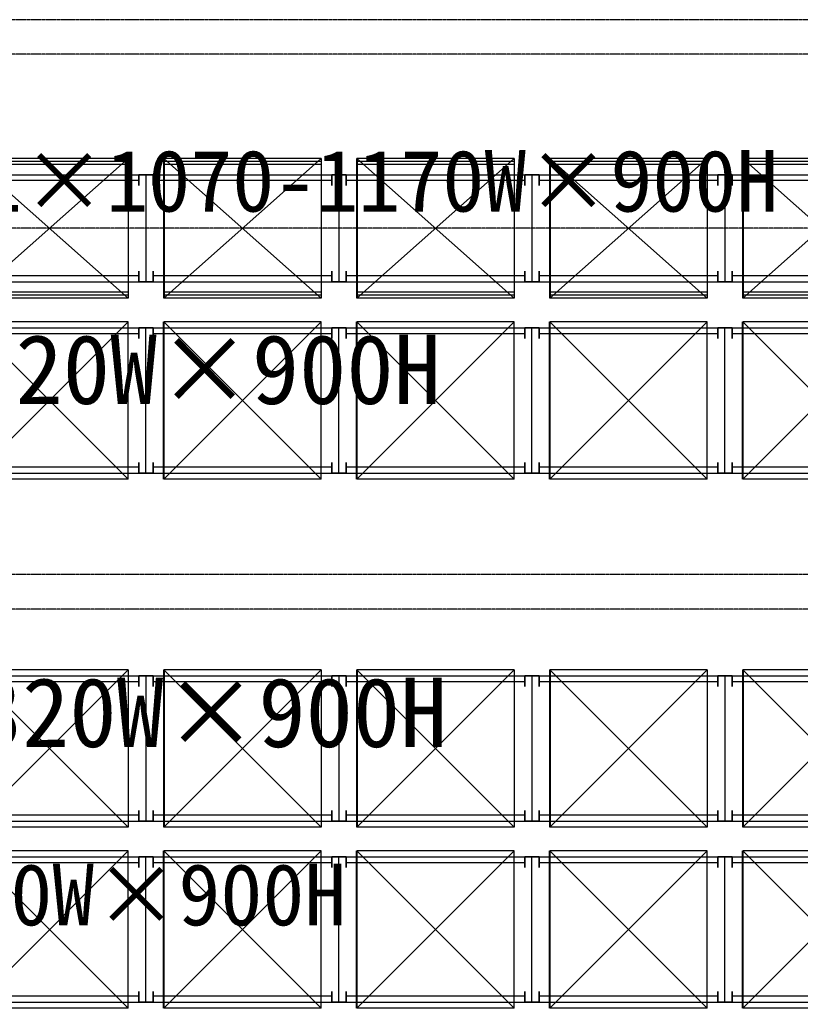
# Model space of a CAD drawing. Header units: millimetres. Extents: x -67280 to 67280, y -47520 to 47520.
# Drawn here: x -15807 to -9256, y -22037 to -13742 of the extents above; entities that cross this region are included whole.
import ezdxf

# ---------------------------------------------------------------- set-up
doc = ezdxf.new("R2010")
doc.units = ezdxf.units.MM
doc.linetypes.add('点画线', pattern=[18, 12, -2, 2, -2])
for name, color, linetype, lineweight in [('ACADloading', 57, 'Continuous', 18), ('ACADRackFrame', 5, 'Continuous', 18), ('ACAD细实线层', 3, 'Continuous', 18), ('中心线层', 1, '点画线', 18), ('尺寸线层', 4, 'Continuous', 18)]:
    doc.layers.add(name, color=color, linetype=linetype, lineweight=lineweight)

# ---------------------------------------------------------------- blocks, each defined once
blk = doc.blocks.new('*X197')
at = {"layer": 'ACADloading', "color": 3, "linetype": 'Continuous', "lineweight": 18}
for p, q in [((1530, 1320), (210, 1320.1)), ((210, 1320.1), (1530, 0)), ((210, 0), (210, 1320)), ((210, 0), (210, 1320)), ((210, 0), (210, 1320)), ((210, 0), (210, 1320)), ((210, 1320), (210, 0)), ((210, 1320), (210, 0)), ((210, 1320), (210, 0)), ((1530, 1320), (210, 0)), ((210, 820), (210, 1280)), ((210, 820), (210, 1280)), ((1490, 1320), (250, 1320)), ((1530, 0), (1530, 1320)), ((1530, 0), (210, 0))]:
    blk.add_line(p, q, dxfattribs=at)
at = {"layer": 'ACADloading', "color": 3, "linetype": 'Continuous', "lineweight": 25}
blk.add_line((210, 0), (210, 1320), dxfattribs=at)
at = {"layer": 'ACADloading', "linetype": 'Continuous', "lineweight": 18}
for p, q in [((1490, 1320), (250, 1320)), ((1490, 1320), (250, 1320)), ((1530, 0), (250, 0)), ((1530, 0), (250, 0)), ((1530, 0), (250, 0))]:
    blk.add_line(p, q, dxfattribs=at)
at = {"layer": 'ACADloading', "color": 5, "linetype": 'Continuous', "lineweight": 18}
blk.add_line((1530, 0), (1530, 1320), dxfattribs=at)
blk.add_line((1530, 0), (1530, 1320), dxfattribs=at)
blk.add_line((1530, 0), (1530, 1320), dxfattribs=at)
blk.add_line((1530, 0), (1530, 1320), dxfattribs=at)
blk.add_line((1530, 0), (1530, 1320), dxfattribs=at)
blk.add_line((1530, 0), (1530, 1320), dxfattribs=at)
at = {"layer": 'ACADRackFrame', "linetype": 'Continuous', "lineweight": 18}
for p, q in [((120, 1270), (1620, 1270)), ((1620, 1220), (120, 1220)), ((1620, 100), (120, 100)), ((120, 50), (1620, 50))]:
    blk.add_line(p, q, dxfattribs=at)
for points in [[(120, 1180), (120, 1270), (0, 1270), (0, 1180)], [(60, 50), (60, 1270)], [(1620, 1180), (1620, 1270), (1740, 1270), (1740, 1180)], [(1680, 50), (1680, 1270)], [(120, 140), (120, 50), (0, 50), (0, 140)], [(1620, 140), (1620, 50), (1740, 50), (1740, 140)]]:
    blk.add_lwpolyline(points, dxfattribs=at)
blk = doc.blocks.new('*X198')
at = {"layer": 'ACADloading', "color": 3, "linetype": 'Continuous', "lineweight": 18}
for p, q in [((1530, 1320), (210, 1320.1)), ((210, 1320.1), (1530, 0)), ((210, 0), (210, 1320)), ((210, 0), (210, 1320)), ((210, 0), (210, 1320)), ((210, 0), (210, 1320)), ((210, 1320), (210, 0)), ((210, 1320), (210, 0)), ((210, 1320), (210, 0)), ((1530, 1320), (210, 0)), ((210, 820), (210, 1280)), ((210, 820), (210, 1280)), ((1490, 1320), (250, 1320)), ((1530, 0), (1530, 1320)), ((1530, 0), (210, 0))]:
    blk.add_line(p, q, dxfattribs=at)
at = {"layer": 'ACADloading', "color": 3, "linetype": 'Continuous', "lineweight": 25}
blk.add_line((210, 0), (210, 1320), dxfattribs=at)
at = {"layer": 'ACADloading', "linetype": 'Continuous', "lineweight": 18}
for p, q in [((1490, 1320), (250, 1320)), ((1490, 1320), (250, 1320)), ((1530, 0), (250, 0)), ((1530, 0), (250, 0)), ((1530, 0), (250, 0))]:
    blk.add_line(p, q, dxfattribs=at)
at = {"layer": 'ACADloading', "color": 5, "linetype": 'Continuous', "lineweight": 18}
blk.add_line((1530, 0), (1530, 1320), dxfattribs=at)
blk.add_line((1530, 0), (1530, 1320), dxfattribs=at)
blk.add_line((1530, 0), (1530, 1320), dxfattribs=at)
blk.add_line((1530, 0), (1530, 1320), dxfattribs=at)
blk.add_line((1530, 0), (1530, 1320), dxfattribs=at)
blk.add_line((1530, 0), (1530, 1320), dxfattribs=at)
at = {"layer": 'ACADRackFrame', "linetype": 'Continuous', "lineweight": 18}
for p, q in [((120, 1270), (1620, 1270)), ((1620, 1220), (120, 1220)), ((1620, 100), (120, 100)), ((120, 50), (1620, 50))]:
    blk.add_line(p, q, dxfattribs=at)
for points in [[(120, 1180), (120, 1270), (0, 1270), (0, 1180)], [(60, 50), (60, 1270)], [(1620, 1180), (1620, 1270), (1740, 1270), (1740, 1180)], [(1680, 50), (1680, 1270)], [(120, 140), (120, 50), (0, 50), (0, 140)], [(1620, 140), (1620, 50), (1740, 50), (1740, 140)]]:
    blk.add_lwpolyline(points, dxfattribs=at)
blk = doc.blocks.new('*X199')
at = {"layer": 'ACADloading', "color": 3, "linetype": 'Continuous', "lineweight": 18}
for p, q in [((1530, 1320), (210, 1320.1)), ((210, 1320.1), (1530, 0)), ((210, 0), (210, 1320)), ((210, 0), (210, 1320)), ((210, 0), (210, 1320)), ((210, 0), (210, 1320)), ((210, 1320), (210, 0)), ((210, 1320), (210, 0)), ((210, 1320), (210, 0)), ((1530, 1320), (210, 0)), ((210, 820), (210, 1280)), ((210, 820), (210, 1280)), ((1490, 1320), (250, 1320)), ((1530, 0), (1530, 1320)), ((1530, 0), (210, 0))]:
    blk.add_line(p, q, dxfattribs=at)
at = {"layer": 'ACADloading', "color": 3, "linetype": 'Continuous', "lineweight": 25}
blk.add_line((210, 0), (210, 1320), dxfattribs=at)
at = {"layer": 'ACADloading', "linetype": 'Continuous', "lineweight": 18}
for p, q in [((1490, 1320), (250, 1320)), ((1490, 1320), (250, 1320)), ((1530, 0), (250, 0)), ((1530, 0), (250, 0)), ((1530, 0), (250, 0))]:
    blk.add_line(p, q, dxfattribs=at)
at = {"layer": 'ACADloading', "color": 5, "linetype": 'Continuous', "lineweight": 18}
blk.add_line((1530, 0), (1530, 1320), dxfattribs=at)
blk.add_line((1530, 0), (1530, 1320), dxfattribs=at)
blk.add_line((1530, 0), (1530, 1320), dxfattribs=at)
blk.add_line((1530, 0), (1530, 1320), dxfattribs=at)
blk.add_line((1530, 0), (1530, 1320), dxfattribs=at)
blk.add_line((1530, 0), (1530, 1320), dxfattribs=at)
at = {"layer": 'ACADRackFrame', "linetype": 'Continuous', "lineweight": 18}
for p, q in [((120, 1270), (1620, 1270)), ((1620, 1220), (120, 1220)), ((1620, 100), (120, 100)), ((120, 50), (1620, 50))]:
    blk.add_line(p, q, dxfattribs=at)
for points in [[(120, 1180), (120, 1270), (0, 1270), (0, 1180)], [(60, 50), (60, 1270)], [(1620, 1180), (1620, 1270), (1740, 1270), (1740, 1180)], [(1680, 50), (1680, 1270)], [(120, 140), (120, 50), (0, 50), (0, 140)], [(1620, 140), (1620, 50), (1740, 50), (1740, 140)]]:
    blk.add_lwpolyline(points, dxfattribs=at)
blk = doc.blocks.new('*X200')
at = {"layer": 'ACADloading', "color": 3, "linetype": 'Continuous', "lineweight": 18}
for p, q in [((1530, 1320), (210, 1320.1)), ((210, 1320.1), (1530, 0)), ((210, 0), (210, 1320)), ((210, 0), (210, 1320)), ((210, 0), (210, 1320)), ((210, 0), (210, 1320)), ((210, 1320), (210, 0)), ((210, 1320), (210, 0)), ((210, 1320), (210, 0)), ((1530, 1320), (210, 0)), ((210, 820), (210, 1280)), ((210, 820), (210, 1280)), ((1490, 1320), (250, 1320)), ((1530, 0), (1530, 1320)), ((1530, 0), (210, 0))]:
    blk.add_line(p, q, dxfattribs=at)
at = {"layer": 'ACADloading', "color": 3, "linetype": 'Continuous', "lineweight": 25}
blk.add_line((210, 0), (210, 1320), dxfattribs=at)
at = {"layer": 'ACADloading', "linetype": 'Continuous', "lineweight": 18}
for p, q in [((1490, 1320), (250, 1320)), ((1490, 1320), (250, 1320)), ((1530, 0), (250, 0)), ((1530, 0), (250, 0)), ((1530, 0), (250, 0))]:
    blk.add_line(p, q, dxfattribs=at)
at = {"layer": 'ACADloading', "color": 5, "linetype": 'Continuous', "lineweight": 18}
blk.add_line((1530, 0), (1530, 1320), dxfattribs=at)
blk.add_line((1530, 0), (1530, 1320), dxfattribs=at)
blk.add_line((1530, 0), (1530, 1320), dxfattribs=at)
blk.add_line((1530, 0), (1530, 1320), dxfattribs=at)
blk.add_line((1530, 0), (1530, 1320), dxfattribs=at)
blk.add_line((1530, 0), (1530, 1320), dxfattribs=at)
at = {"layer": 'ACADRackFrame', "linetype": 'Continuous', "lineweight": 18}
for p, q in [((120, 1270), (1620, 1270)), ((1620, 1220), (120, 1220)), ((1620, 100), (120, 100)), ((120, 50), (1620, 50))]:
    blk.add_line(p, q, dxfattribs=at)
for points in [[(120, 1180), (120, 1270), (0, 1270), (0, 1180)], [(60, 50), (60, 1270)], [(1620, 1180), (1620, 1270), (1740, 1270), (1740, 1180)], [(1680, 50), (1680, 1270)], [(120, 140), (120, 50), (0, 50), (0, 140)], [(1620, 140), (1620, 50), (1740, 50), (1740, 140)]]:
    blk.add_lwpolyline(points, dxfattribs=at)
blk = doc.blocks.new('*X201')
at = {"layer": 'ACADloading', "color": 3, "linetype": 'Continuous', "lineweight": 18}
for p, q in [((1530, 1320), (210, 1320.1)), ((210, 1320.1), (1530, 0)), ((210, 0), (210, 1320)), ((210, 0), (210, 1320)), ((210, 0), (210, 1320)), ((210, 0), (210, 1320)), ((210, 1320), (210, 0)), ((210, 1320), (210, 0)), ((210, 1320), (210, 0)), ((1530, 1320), (210, 0)), ((210, 820), (210, 1280)), ((210, 820), (210, 1280)), ((1490, 1320), (250, 1320)), ((1530, 0), (1530, 1320)), ((1530, 0), (210, 0))]:
    blk.add_line(p, q, dxfattribs=at)
at = {"layer": 'ACADloading', "color": 3, "linetype": 'Continuous', "lineweight": 25}
blk.add_line((210, 0), (210, 1320), dxfattribs=at)
at = {"layer": 'ACADloading', "linetype": 'Continuous', "lineweight": 18}
for p, q in [((1490, 1320), (250, 1320)), ((1490, 1320), (250, 1320)), ((1530, 0), (250, 0)), ((1530, 0), (250, 0)), ((1530, 0), (250, 0))]:
    blk.add_line(p, q, dxfattribs=at)
at = {"layer": 'ACADloading', "color": 5, "linetype": 'Continuous', "lineweight": 18}
blk.add_line((1530, 0), (1530, 1320), dxfattribs=at)
blk.add_line((1530, 0), (1530, 1320), dxfattribs=at)
blk.add_line((1530, 0), (1530, 1320), dxfattribs=at)
blk.add_line((1530, 0), (1530, 1320), dxfattribs=at)
blk.add_line((1530, 0), (1530, 1320), dxfattribs=at)
blk.add_line((1530, 0), (1530, 1320), dxfattribs=at)
at = {"layer": 'ACADRackFrame', "linetype": 'Continuous', "lineweight": 18}
for p, q in [((120, 1270), (1620, 1270)), ((1620, 1220), (120, 1220)), ((1620, 100), (120, 100)), ((120, 50), (1620, 50))]:
    blk.add_line(p, q, dxfattribs=at)
for points in [[(120, 1180), (120, 1270), (0, 1270), (0, 1180)], [(60, 50), (60, 1270)], [(1620, 1180), (1620, 1270), (1740, 1270), (1740, 1180)], [(1680, 50), (1680, 1270)], [(120, 140), (120, 50), (0, 50), (0, 140)], [(1620, 140), (1620, 50), (1740, 50), (1740, 140)]]:
    blk.add_lwpolyline(points, dxfattribs=at)
blk = doc.blocks.new('*X234')
at = {"layer": 'ACADloading', "color": 3, "linetype": 'Continuous', "lineweight": 18}
for p, q in [((1530, 1320), (210, 1320.1)), ((210, 1320.1), (1530, 0)), ((210, 0), (210, 1320)), ((210, 0), (210, 1320)), ((210, 0), (210, 1320)), ((210, 0), (210, 1320)), ((210, 1320), (210, 0)), ((210, 1320), (210, 0)), ((210, 1320), (210, 0)), ((1530, 1320), (210, 0)), ((210, 820), (210, 1280)), ((210, 820), (210, 1280)), ((1490, 1320), (250, 1320)), ((1530, 0), (1530, 1320)), ((1530, 0), (210, 0))]:
    blk.add_line(p, q, dxfattribs=at)
at = {"layer": 'ACADloading', "color": 3, "linetype": 'Continuous', "lineweight": 25}
blk.add_line((210, 0), (210, 1320), dxfattribs=at)
at = {"layer": 'ACADloading', "linetype": 'Continuous', "lineweight": 18}
for p, q in [((1490, 1320), (250, 1320)), ((1490, 1320), (250, 1320)), ((1530, 0), (250, 0)), ((1530, 0), (250, 0)), ((1530, 0), (250, 0))]:
    blk.add_line(p, q, dxfattribs=at)
at = {"layer": 'ACADloading', "color": 5, "linetype": 'Continuous', "lineweight": 18}
blk.add_line((1530, 0), (1530, 1320), dxfattribs=at)
blk.add_line((1530, 0), (1530, 1320), dxfattribs=at)
blk.add_line((1530, 0), (1530, 1320), dxfattribs=at)
blk.add_line((1530, 0), (1530, 1320), dxfattribs=at)
blk.add_line((1530, 0), (1530, 1320), dxfattribs=at)
blk.add_line((1530, 0), (1530, 1320), dxfattribs=at)
at = {"layer": 'ACADRackFrame', "linetype": 'Continuous', "lineweight": 18}
for p, q in [((120, 1270), (1620, 1270)), ((1620, 1220), (120, 1220)), ((1620, 100), (120, 100)), ((120, 50), (1620, 50))]:
    blk.add_line(p, q, dxfattribs=at)
for points in [[(120, 1180), (120, 1270), (0, 1270), (0, 1180)], [(60, 50), (60, 1270)], [(1620, 1180), (1620, 1270), (1740, 1270), (1740, 1180)], [(1680, 50), (1680, 1270)], [(120, 140), (120, 50), (0, 50), (0, 140)], [(1620, 140), (1620, 50), (1740, 50), (1740, 140)]]:
    blk.add_lwpolyline(points, dxfattribs=at)
blk = doc.blocks.new('*X235')
at = {"layer": 'ACADloading', "color": 3, "linetype": 'Continuous', "lineweight": 18}
for p, q in [((1530, 1320), (210, 1320.1)), ((210, 1320.1), (1530, 0)), ((210, 0), (210, 1320)), ((210, 0), (210, 1320)), ((210, 0), (210, 1320)), ((210, 0), (210, 1320)), ((210, 1320), (210, 0)), ((210, 1320), (210, 0)), ((210, 1320), (210, 0)), ((1530, 1320), (210, 0)), ((210, 820), (210, 1280)), ((210, 820), (210, 1280)), ((1490, 1320), (250, 1320)), ((1530, 0), (1530, 1320)), ((1530, 0), (210, 0))]:
    blk.add_line(p, q, dxfattribs=at)
at = {"layer": 'ACADloading', "color": 3, "linetype": 'Continuous', "lineweight": 25}
blk.add_line((210, 0), (210, 1320), dxfattribs=at)
at = {"layer": 'ACADloading', "linetype": 'Continuous', "lineweight": 18}
for p, q in [((1490, 1320), (250, 1320)), ((1490, 1320), (250, 1320)), ((1530, 0), (250, 0)), ((1530, 0), (250, 0)), ((1530, 0), (250, 0))]:
    blk.add_line(p, q, dxfattribs=at)
at = {"layer": 'ACADloading', "color": 5, "linetype": 'Continuous', "lineweight": 18}
blk.add_line((1530, 0), (1530, 1320), dxfattribs=at)
blk.add_line((1530, 0), (1530, 1320), dxfattribs=at)
blk.add_line((1530, 0), (1530, 1320), dxfattribs=at)
blk.add_line((1530, 0), (1530, 1320), dxfattribs=at)
blk.add_line((1530, 0), (1530, 1320), dxfattribs=at)
blk.add_line((1530, 0), (1530, 1320), dxfattribs=at)
at = {"layer": 'ACADRackFrame', "linetype": 'Continuous', "lineweight": 18}
for p, q in [((120, 1270), (1620, 1270)), ((1620, 1220), (120, 1220)), ((1620, 100), (120, 100)), ((120, 50), (1620, 50))]:
    blk.add_line(p, q, dxfattribs=at)
for points in [[(120, 1180), (120, 1270), (0, 1270), (0, 1180)], [(60, 50), (60, 1270)], [(1620, 1180), (1620, 1270), (1740, 1270), (1740, 1180)], [(1680, 50), (1680, 1270)], [(120, 140), (120, 50), (0, 50), (0, 140)], [(1620, 140), (1620, 50), (1740, 50), (1740, 140)]]:
    blk.add_lwpolyline(points, dxfattribs=at)
blk = doc.blocks.new('*X236')
at = {"layer": 'ACADloading', "color": 3, "linetype": 'Continuous', "lineweight": 18}
for p, q in [((1530, 1320), (210, 1320.1)), ((210, 1320.1), (1530, 0)), ((210, 0), (210, 1320)), ((210, 0), (210, 1320)), ((210, 0), (210, 1320)), ((210, 0), (210, 1320)), ((210, 1320), (210, 0)), ((210, 1320), (210, 0)), ((210, 1320), (210, 0)), ((1530, 1320), (210, 0)), ((210, 820), (210, 1280)), ((210, 820), (210, 1280)), ((1490, 1320), (250, 1320)), ((1530, 0), (1530, 1320)), ((1530, 0), (210, 0))]:
    blk.add_line(p, q, dxfattribs=at)
at = {"layer": 'ACADloading', "color": 3, "linetype": 'Continuous', "lineweight": 25}
blk.add_line((210, 0), (210, 1320), dxfattribs=at)
at = {"layer": 'ACADloading', "linetype": 'Continuous', "lineweight": 18}
for p, q in [((1490, 1320), (250, 1320)), ((1490, 1320), (250, 1320)), ((1530, 0), (250, 0)), ((1530, 0), (250, 0)), ((1530, 0), (250, 0))]:
    blk.add_line(p, q, dxfattribs=at)
at = {"layer": 'ACADloading', "color": 5, "linetype": 'Continuous', "lineweight": 18}
blk.add_line((1530, 0), (1530, 1320), dxfattribs=at)
blk.add_line((1530, 0), (1530, 1320), dxfattribs=at)
blk.add_line((1530, 0), (1530, 1320), dxfattribs=at)
blk.add_line((1530, 0), (1530, 1320), dxfattribs=at)
blk.add_line((1530, 0), (1530, 1320), dxfattribs=at)
blk.add_line((1530, 0), (1530, 1320), dxfattribs=at)
at = {"layer": 'ACADRackFrame', "linetype": 'Continuous', "lineweight": 18}
for p, q in [((120, 1270), (1620, 1270)), ((1620, 1220), (120, 1220)), ((1620, 100), (120, 100)), ((120, 50), (1620, 50))]:
    blk.add_line(p, q, dxfattribs=at)
for points in [[(120, 1180), (120, 1270), (0, 1270), (0, 1180)], [(60, 50), (60, 1270)], [(1620, 1180), (1620, 1270), (1740, 1270), (1740, 1180)], [(1680, 50), (1680, 1270)], [(120, 140), (120, 50), (0, 50), (0, 140)], [(1620, 140), (1620, 50), (1740, 50), (1740, 140)]]:
    blk.add_lwpolyline(points, dxfattribs=at)
blk = doc.blocks.new('*X237')
at = {"layer": 'ACADloading', "color": 3, "linetype": 'Continuous', "lineweight": 18}
for p, q in [((1530, 1320), (210, 1320.1)), ((210, 1320.1), (1530, 0)), ((210, 0), (210, 1320)), ((210, 0), (210, 1320)), ((210, 0), (210, 1320)), ((210, 0), (210, 1320)), ((210, 1320), (210, 0)), ((210, 1320), (210, 0)), ((210, 1320), (210, 0)), ((1530, 1320), (210, 0)), ((210, 820), (210, 1280)), ((210, 820), (210, 1280)), ((1490, 1320), (250, 1320)), ((1530, 0), (1530, 1320)), ((1530, 0), (210, 0))]:
    blk.add_line(p, q, dxfattribs=at)
at = {"layer": 'ACADloading', "color": 3, "linetype": 'Continuous', "lineweight": 25}
blk.add_line((210, 0), (210, 1320), dxfattribs=at)
at = {"layer": 'ACADloading', "linetype": 'Continuous', "lineweight": 18}
for p, q in [((1490, 1320), (250, 1320)), ((1490, 1320), (250, 1320)), ((1530, 0), (250, 0)), ((1530, 0), (250, 0)), ((1530, 0), (250, 0))]:
    blk.add_line(p, q, dxfattribs=at)
at = {"layer": 'ACADloading', "color": 5, "linetype": 'Continuous', "lineweight": 18}
blk.add_line((1530, 0), (1530, 1320), dxfattribs=at)
blk.add_line((1530, 0), (1530, 1320), dxfattribs=at)
blk.add_line((1530, 0), (1530, 1320), dxfattribs=at)
blk.add_line((1530, 0), (1530, 1320), dxfattribs=at)
blk.add_line((1530, 0), (1530, 1320), dxfattribs=at)
blk.add_line((1530, 0), (1530, 1320), dxfattribs=at)
at = {"layer": 'ACADRackFrame', "linetype": 'Continuous', "lineweight": 18}
for p, q in [((120, 1270), (1620, 1270)), ((1620, 1220), (120, 1220)), ((1620, 100), (120, 100)), ((120, 50), (1620, 50))]:
    blk.add_line(p, q, dxfattribs=at)
for points in [[(120, 1180), (120, 1270), (0, 1270), (0, 1180)], [(60, 50), (60, 1270)], [(1620, 1180), (1620, 1270), (1740, 1270), (1740, 1180)], [(1680, 50), (1680, 1270)], [(120, 140), (120, 50), (0, 50), (0, 140)], [(1620, 140), (1620, 50), (1740, 50), (1740, 140)]]:
    blk.add_lwpolyline(points, dxfattribs=at)
blk = doc.blocks.new('*X238')
at = {"layer": 'ACADloading', "color": 3, "linetype": 'Continuous', "lineweight": 18}
for p, q in [((1530, 1320), (210, 1320.1)), ((210, 1320.1), (1530, 0)), ((210, 0), (210, 1320)), ((210, 0), (210, 1320)), ((210, 0), (210, 1320)), ((210, 0), (210, 1320)), ((210, 1320), (210, 0)), ((210, 1320), (210, 0)), ((210, 1320), (210, 0)), ((1530, 1320), (210, 0)), ((210, 820), (210, 1280)), ((210, 820), (210, 1280)), ((1490, 1320), (250, 1320)), ((1530, 0), (1530, 1320)), ((1530, 0), (210, 0))]:
    blk.add_line(p, q, dxfattribs=at)
at = {"layer": 'ACADloading', "color": 3, "linetype": 'Continuous', "lineweight": 25}
blk.add_line((210, 0), (210, 1320), dxfattribs=at)
at = {"layer": 'ACADloading', "linetype": 'Continuous', "lineweight": 18}
for p, q in [((1490, 1320), (250, 1320)), ((1490, 1320), (250, 1320)), ((1530, 0), (250, 0)), ((1530, 0), (250, 0)), ((1530, 0), (250, 0))]:
    blk.add_line(p, q, dxfattribs=at)
at = {"layer": 'ACADloading', "color": 5, "linetype": 'Continuous', "lineweight": 18}
blk.add_line((1530, 0), (1530, 1320), dxfattribs=at)
blk.add_line((1530, 0), (1530, 1320), dxfattribs=at)
blk.add_line((1530, 0), (1530, 1320), dxfattribs=at)
blk.add_line((1530, 0), (1530, 1320), dxfattribs=at)
blk.add_line((1530, 0), (1530, 1320), dxfattribs=at)
blk.add_line((1530, 0), (1530, 1320), dxfattribs=at)
at = {"layer": 'ACADRackFrame', "linetype": 'Continuous', "lineweight": 18}
for p, q in [((120, 1270), (1620, 1270)), ((1620, 1220), (120, 1220)), ((1620, 100), (120, 100)), ((120, 50), (1620, 50))]:
    blk.add_line(p, q, dxfattribs=at)
for points in [[(120, 1180), (120, 1270), (0, 1270), (0, 1180)], [(60, 50), (60, 1270)], [(1620, 1180), (1620, 1270), (1740, 1270), (1740, 1180)], [(1680, 50), (1680, 1270)], [(120, 140), (120, 50), (0, 50), (0, 140)], [(1620, 140), (1620, 50), (1740, 50), (1740, 140)]]:
    blk.add_lwpolyline(points, dxfattribs=at)
blk = doc.blocks.new('*X270')
at = {"layer": 'ACADloading', "color": 3, "linetype": 'Continuous', "lineweight": 18}
for p, q in [((1530, 0), (210, 0)), ((210, 0), (210, -1320)), ((210, 0), (210, -1320)), ((210, 0), (210, -1320)), ((210, 0), (210, -1320)), ((210, -1320), (210, 0)), ((210, -1320), (210, 0)), ((210, -1320), (210, 0)), ((210, -1320.1), (1530, 0)), ((1530, -1320), (210, 0)), ((1530, 0), (1530, -1320)), ((210, -820), (210, -1280)), ((210, -820), (210, -1280)), ((1530, -1320), (210, -1320.1)), ((1490, -1320), (250, -1320))]:
    blk.add_line(p, q, dxfattribs=at)
at = {"layer": 'ACADloading', "color": 3, "linetype": 'Continuous', "lineweight": 25}
blk.add_line((210, 0), (210, -1320), dxfattribs=at)
at = {"layer": 'ACADloading', "linetype": 'Continuous', "lineweight": 18}
for p, q in [((1530, 0), (250, 0)), ((1530, 0), (250, 0)), ((1530, 0), (250, 0)), ((1490, -1320), (250, -1320)), ((1490, -1320), (250, -1320))]:
    blk.add_line(p, q, dxfattribs=at)
at = {"layer": 'ACADloading', "color": 5, "linetype": 'Continuous', "lineweight": 18}
blk.add_line((1530, 0), (1530, -1320), dxfattribs=at)
blk.add_line((1530, 0), (1530, -1320), dxfattribs=at)
blk.add_line((1530, 0), (1530, -1320), dxfattribs=at)
blk.add_line((1530, 0), (1530, -1320), dxfattribs=at)
blk.add_line((1530, 0), (1530, -1320), dxfattribs=at)
blk.add_line((1530, 0), (1530, -1320), dxfattribs=at)
at = {"layer": 'ACADRackFrame', "linetype": 'Continuous', "lineweight": 18}
for p, q in [((120, -50), (1620, -50)), ((1620, -100), (120, -100)), ((1620, -1220), (120, -1220)), ((120, -1270), (1620, -1270))]:
    blk.add_line(p, q, dxfattribs=at)
for points in [[(120, -140), (120, -50), (0, -50), (0, -140)], [(60, -50), (60, -1270)], [(1620, -140), (1620, -50), (1740, -50), (1740, -140)], [(1680, -50), (1680, -1270)], [(120, -1180), (120, -1270), (0, -1270), (0, -1180)], [(1620, -1180), (1620, -1270), (1740, -1270), (1740, -1180)]]:
    blk.add_lwpolyline(points, dxfattribs=at)
blk = doc.blocks.new('*X271')
at = {"layer": 'ACADloading', "color": 3, "linetype": 'Continuous', "lineweight": 18}
for p, q in [((1530, 0), (210, 0)), ((210, 0), (210, -1320)), ((210, 0), (210, -1320)), ((210, 0), (210, -1320)), ((210, 0), (210, -1320)), ((210, -1320), (210, 0)), ((210, -1320), (210, 0)), ((210, -1320), (210, 0)), ((210, -1320.1), (1530, 0)), ((1530, -1320), (210, 0)), ((1530, 0), (1530, -1320)), ((210, -820), (210, -1280)), ((210, -820), (210, -1280)), ((1530, -1320), (210, -1320.1)), ((1490, -1320), (250, -1320))]:
    blk.add_line(p, q, dxfattribs=at)
at = {"layer": 'ACADloading', "color": 3, "linetype": 'Continuous', "lineweight": 25}
blk.add_line((210, 0), (210, -1320), dxfattribs=at)
at = {"layer": 'ACADloading', "linetype": 'Continuous', "lineweight": 18}
for p, q in [((1530, 0), (250, 0)), ((1530, 0), (250, 0)), ((1530, 0), (250, 0)), ((1490, -1320), (250, -1320)), ((1490, -1320), (250, -1320))]:
    blk.add_line(p, q, dxfattribs=at)
at = {"layer": 'ACADloading', "color": 5, "linetype": 'Continuous', "lineweight": 18}
blk.add_line((1530, 0), (1530, -1320), dxfattribs=at)
blk.add_line((1530, 0), (1530, -1320), dxfattribs=at)
blk.add_line((1530, 0), (1530, -1320), dxfattribs=at)
blk.add_line((1530, 0), (1530, -1320), dxfattribs=at)
blk.add_line((1530, 0), (1530, -1320), dxfattribs=at)
blk.add_line((1530, 0), (1530, -1320), dxfattribs=at)
at = {"layer": 'ACADRackFrame', "linetype": 'Continuous', "lineweight": 18}
for p, q in [((120, -50), (1620, -50)), ((1620, -100), (120, -100)), ((1620, -1220), (120, -1220)), ((120, -1270), (1620, -1270))]:
    blk.add_line(p, q, dxfattribs=at)
for points in [[(120, -140), (120, -50), (0, -50), (0, -140)], [(60, -50), (60, -1270)], [(1620, -140), (1620, -50), (1740, -50), (1740, -140)], [(1680, -50), (1680, -1270)], [(120, -1180), (120, -1270), (0, -1270), (0, -1180)], [(1620, -1180), (1620, -1270), (1740, -1270), (1740, -1180)]]:
    blk.add_lwpolyline(points, dxfattribs=at)
blk = doc.blocks.new('*X272')
at = {"layer": 'ACADloading', "color": 3, "linetype": 'Continuous', "lineweight": 18}
for p, q in [((1530, 0), (210, 0)), ((210, 0), (210, -1320)), ((210, 0), (210, -1320)), ((210, 0), (210, -1320)), ((210, 0), (210, -1320)), ((210, -1320), (210, 0)), ((210, -1320), (210, 0)), ((210, -1320), (210, 0)), ((210, -1320.1), (1530, 0)), ((1530, -1320), (210, 0)), ((1530, 0), (1530, -1320)), ((210, -820), (210, -1280)), ((210, -820), (210, -1280)), ((1530, -1320), (210, -1320.1)), ((1490, -1320), (250, -1320))]:
    blk.add_line(p, q, dxfattribs=at)
at = {"layer": 'ACADloading', "color": 3, "linetype": 'Continuous', "lineweight": 25}
blk.add_line((210, 0), (210, -1320), dxfattribs=at)
at = {"layer": 'ACADloading', "linetype": 'Continuous', "lineweight": 18}
for p, q in [((1530, 0), (250, 0)), ((1530, 0), (250, 0)), ((1530, 0), (250, 0)), ((1490, -1320), (250, -1320)), ((1490, -1320), (250, -1320))]:
    blk.add_line(p, q, dxfattribs=at)
at = {"layer": 'ACADloading', "color": 5, "linetype": 'Continuous', "lineweight": 18}
blk.add_line((1530, 0), (1530, -1320), dxfattribs=at)
blk.add_line((1530, 0), (1530, -1320), dxfattribs=at)
blk.add_line((1530, 0), (1530, -1320), dxfattribs=at)
blk.add_line((1530, 0), (1530, -1320), dxfattribs=at)
blk.add_line((1530, 0), (1530, -1320), dxfattribs=at)
blk.add_line((1530, 0), (1530, -1320), dxfattribs=at)
at = {"layer": 'ACADRackFrame', "linetype": 'Continuous', "lineweight": 18}
for p, q in [((120, -50), (1620, -50)), ((1620, -100), (120, -100)), ((1620, -1220), (120, -1220)), ((120, -1270), (1620, -1270))]:
    blk.add_line(p, q, dxfattribs=at)
for points in [[(120, -140), (120, -50), (0, -50), (0, -140)], [(60, -50), (60, -1270)], [(1620, -140), (1620, -50), (1740, -50), (1740, -140)], [(1680, -50), (1680, -1270)], [(120, -1180), (120, -1270), (0, -1270), (0, -1180)], [(1620, -1180), (1620, -1270), (1740, -1270), (1740, -1180)]]:
    blk.add_lwpolyline(points, dxfattribs=at)
blk = doc.blocks.new('*X273')
at = {"layer": 'ACADloading', "color": 3, "linetype": 'Continuous', "lineweight": 18}
for p, q in [((1530, 0), (210, 0)), ((210, 0), (210, -1320)), ((210, 0), (210, -1320)), ((210, 0), (210, -1320)), ((210, 0), (210, -1320)), ((210, -1320), (210, 0)), ((210, -1320), (210, 0)), ((210, -1320), (210, 0)), ((210, -1320.1), (1530, 0)), ((1530, -1320), (210, 0)), ((1530, 0), (1530, -1320)), ((210, -820), (210, -1280)), ((210, -820), (210, -1280)), ((1530, -1320), (210, -1320.1)), ((1490, -1320), (250, -1320))]:
    blk.add_line(p, q, dxfattribs=at)
at = {"layer": 'ACADloading', "color": 3, "linetype": 'Continuous', "lineweight": 25}
blk.add_line((210, 0), (210, -1320), dxfattribs=at)
at = {"layer": 'ACADloading', "linetype": 'Continuous', "lineweight": 18}
for p, q in [((1530, 0), (250, 0)), ((1530, 0), (250, 0)), ((1530, 0), (250, 0)), ((1490, -1320), (250, -1320)), ((1490, -1320), (250, -1320))]:
    blk.add_line(p, q, dxfattribs=at)
at = {"layer": 'ACADloading', "color": 5, "linetype": 'Continuous', "lineweight": 18}
blk.add_line((1530, 0), (1530, -1320), dxfattribs=at)
blk.add_line((1530, 0), (1530, -1320), dxfattribs=at)
blk.add_line((1530, 0), (1530, -1320), dxfattribs=at)
blk.add_line((1530, 0), (1530, -1320), dxfattribs=at)
blk.add_line((1530, 0), (1530, -1320), dxfattribs=at)
blk.add_line((1530, 0), (1530, -1320), dxfattribs=at)
at = {"layer": 'ACADRackFrame', "linetype": 'Continuous', "lineweight": 18}
for p, q in [((120, -50), (1620, -50)), ((1620, -100), (120, -100)), ((1620, -1220), (120, -1220)), ((120, -1270), (1620, -1270))]:
    blk.add_line(p, q, dxfattribs=at)
for points in [[(120, -140), (120, -50), (0, -50), (0, -140)], [(60, -50), (60, -1270)], [(1620, -140), (1620, -50), (1740, -50), (1740, -140)], [(1680, -50), (1680, -1270)], [(120, -1180), (120, -1270), (0, -1270), (0, -1180)], [(1620, -1180), (1620, -1270), (1740, -1270), (1740, -1180)]]:
    blk.add_lwpolyline(points, dxfattribs=at)
blk = doc.blocks.new('*X274')
at = {"layer": 'ACADloading', "color": 3, "linetype": 'Continuous', "lineweight": 18}
for p, q in [((1530, 0), (210, 0)), ((210, 0), (210, -1320)), ((210, 0), (210, -1320)), ((210, 0), (210, -1320)), ((210, 0), (210, -1320)), ((210, -1320), (210, 0)), ((210, -1320), (210, 0)), ((210, -1320), (210, 0)), ((210, -1320.1), (1530, 0)), ((1530, -1320), (210, 0)), ((1530, 0), (1530, -1320)), ((210, -820), (210, -1280)), ((210, -820), (210, -1280)), ((1530, -1320), (210, -1320.1)), ((1490, -1320), (250, -1320))]:
    blk.add_line(p, q, dxfattribs=at)
at = {"layer": 'ACADloading', "color": 3, "linetype": 'Continuous', "lineweight": 25}
blk.add_line((210, 0), (210, -1320), dxfattribs=at)
at = {"layer": 'ACADloading', "linetype": 'Continuous', "lineweight": 18}
for p, q in [((1530, 0), (250, 0)), ((1530, 0), (250, 0)), ((1530, 0), (250, 0)), ((1490, -1320), (250, -1320)), ((1490, -1320), (250, -1320))]:
    blk.add_line(p, q, dxfattribs=at)
at = {"layer": 'ACADloading', "color": 5, "linetype": 'Continuous', "lineweight": 18}
blk.add_line((1530, 0), (1530, -1320), dxfattribs=at)
blk.add_line((1530, 0), (1530, -1320), dxfattribs=at)
blk.add_line((1530, 0), (1530, -1320), dxfattribs=at)
blk.add_line((1530, 0), (1530, -1320), dxfattribs=at)
blk.add_line((1530, 0), (1530, -1320), dxfattribs=at)
blk.add_line((1530, 0), (1530, -1320), dxfattribs=at)
at = {"layer": 'ACADRackFrame', "linetype": 'Continuous', "lineweight": 18}
for p, q in [((120, -50), (1620, -50)), ((1620, -100), (120, -100)), ((1620, -1220), (120, -1220)), ((120, -1270), (1620, -1270))]:
    blk.add_line(p, q, dxfattribs=at)
for points in [[(120, -140), (120, -50), (0, -50), (0, -140)], [(60, -50), (60, -1270)], [(1620, -140), (1620, -50), (1740, -50), (1740, -140)], [(1680, -50), (1680, -1270)], [(120, -1180), (120, -1270), (0, -1270), (0, -1180)], [(1620, -1180), (1620, -1270), (1740, -1270), (1740, -1180)]]:
    blk.add_lwpolyline(points, dxfattribs=at)
blk = doc.blocks.new('*X218')
at = {"layer": 'ACAD细实线层', "linetype": 'Continuous', "lineweight": 18}
for name, p in [('*X238', (-3300, 865)), ('*X237', (-1680, 865)), ('*X236', (-60, 865)), ('*X235', (1560, 865)), ('*X234', (3180, 865)), ('*X274', (-3300, -735)), ('*X273', (-1680, -735)), ('*X272', (-60, -735)), ('*X271', (1560, -735)), ('*X270', (3180, -735))]:
    blk.add_blockref(name, p, dxfattribs=at)
at = {"layer": '尺寸线层', "char_height": 582.593, "width": 20116.087, "attachment_point": 1, "line_spacing_factor": 1.15057}
for insert in [(-6284.7, 2078.1), (-6230, -800.9)]:
    blk.add_mtext('\\T1.001;1320L×1320W×900H  ', dxfattribs=dict(at, insert=insert))
blk = doc.blocks.new('*X322')
at = {"layer": 'ACADloading', "color": 6, "linetype": 'Continuous', "lineweight": 18}
for p, q in [((1530, -75), (210, -75)), ((210, -75), (210, -1245)), ((210, -75), (210, -1245)), ((210, -75), (210, -1245)), ((210, -75), (210, -1245)), ((210, -1245), (210, -75)), ((210, -1245), (210, -75)), ((210, -1245), (210, -75)), ((210, -1245.1), (1530, -75)), ((1530, -1245), (210, -75)), ((1530, -75), (1530, -1245)), ((1530, -75), (1530, -1245)), ((1530, -75), (1530, -1245)), ((1530, -75), (1530, -1245)), ((1530, -75), (1530, -1245)), ((1530, -75), (1530, -1245)), ((1530, -75), (1530, -1245)), ((210, -820), (210, -1120)), ((210, -820), (210, -1120)), ((1530, -1245), (210, -1245.1)), ((1490, -1245), (250, -1245))]:
    blk.add_line(p, q, dxfattribs=at)
at = {"layer": 'ACADloading', "color": 6, "linetype": 'Continuous', "lineweight": 25}
blk.add_line((210, -75), (210, -1245), dxfattribs=at)
at = {"layer": 'ACADloading', "linetype": 'Continuous', "lineweight": 18}
for p, q in [((1530, -75), (250, -75)), ((1530, -75), (250, -75)), ((1530, -75), (250, -75)), ((1490, -1245), (250, -1245)), ((1490, -1245), (250, -1245))]:
    blk.add_line(p, q, dxfattribs=at)
at = {"layer": 'ACADRackFrame', "linetype": 'Continuous', "lineweight": 18}
for p, q in [((120, -210), (1620, -210)), ((1620, -260), (120, -260)), ((1620, -1060), (120, -1060)), ((120, -1110), (1620, -1110))]:
    blk.add_line(p, q, dxfattribs=at)
for points in [[(120, -300), (120, -210), (0, -210), (0, -300)], [(60, -210), (60, -1110)], [(1620, -300), (1620, -210), (1740, -210), (1740, -300)], [(1680, -210), (1680, -1110)], [(120, -1020), (120, -1110), (0, -1110), (0, -1020)], [(1620, -1020), (1620, -1110), (1740, -1110), (1740, -1020)]]:
    blk.add_lwpolyline(points, dxfattribs=at)
at = {"layer": '尺寸线层', "color": 216}
for p, q in [((1530, -100), (210, -100)), ((1530, -1220), (210, -1220))]:
    blk.add_line(p, q, dxfattribs=at)
at = {"layer": '尺寸线层', "color": 136}
for p, q in [((1530, -125), (210, -125)), ((1530, -1195), (210, -1195))]:
    blk.add_line(p, q, dxfattribs=at)
blk = doc.blocks.new('*X321')
at = {"layer": 'ACAD细实线层', "linetype": 'Continuous', "lineweight": 18}
blk.add_blockref('*X322', (-870, 660), dxfattribs=at)
blk = doc.blocks.new('*X324')
at = {"layer": 'ACADloading', "color": 6, "linetype": 'Continuous', "lineweight": 18}
for p, q in [((1530, -75), (210, -75)), ((210, -75), (210, -1245)), ((210, -75), (210, -1245)), ((210, -75), (210, -1245)), ((210, -75), (210, -1245)), ((210, -1245), (210, -75)), ((210, -1245), (210, -75)), ((210, -1245), (210, -75)), ((210, -1245.1), (1530, -75)), ((1530, -1245), (210, -75)), ((1530, -75), (1530, -1245)), ((1530, -75), (1530, -1245)), ((1530, -75), (1530, -1245)), ((1530, -75), (1530, -1245)), ((1530, -75), (1530, -1245)), ((1530, -75), (1530, -1245)), ((1530, -75), (1530, -1245)), ((210, -820), (210, -1120)), ((210, -820), (210, -1120)), ((1530, -1245), (210, -1245.1)), ((1490, -1245), (250, -1245))]:
    blk.add_line(p, q, dxfattribs=at)
at = {"layer": 'ACADloading', "color": 6, "linetype": 'Continuous', "lineweight": 25}
blk.add_line((210, -75), (210, -1245), dxfattribs=at)
at = {"layer": 'ACADloading', "linetype": 'Continuous', "lineweight": 18}
for p, q in [((1530, -75), (250, -75)), ((1530, -75), (250, -75)), ((1530, -75), (250, -75)), ((1490, -1245), (250, -1245)), ((1490, -1245), (250, -1245))]:
    blk.add_line(p, q, dxfattribs=at)
at = {"layer": 'ACADRackFrame', "linetype": 'Continuous', "lineweight": 18}
for p, q in [((120, -210), (1620, -210)), ((1620, -260), (120, -260)), ((1620, -1060), (120, -1060)), ((120, -1110), (1620, -1110))]:
    blk.add_line(p, q, dxfattribs=at)
for points in [[(120, -300), (120, -210), (0, -210), (0, -300)], [(60, -210), (60, -1110)], [(1620, -300), (1620, -210), (1740, -210), (1740, -300)], [(1680, -210), (1680, -1110)], [(120, -1020), (120, -1110), (0, -1110), (0, -1020)], [(1620, -1020), (1620, -1110), (1740, -1110), (1740, -1020)]]:
    blk.add_lwpolyline(points, dxfattribs=at)
at = {"layer": '尺寸线层', "color": 216}
for p, q in [((1530, -100), (210, -100)), ((1530, -1220), (210, -1220))]:
    blk.add_line(p, q, dxfattribs=at)
at = {"layer": '尺寸线层', "color": 136}
for p, q in [((1530, -125), (210, -125)), ((1530, -1195), (210, -1195))]:
    blk.add_line(p, q, dxfattribs=at)
blk = doc.blocks.new('*X323')
at = {"layer": 'ACAD细实线层', "linetype": 'Continuous', "lineweight": 18}
blk.add_blockref('*X324', (-870, 660), dxfattribs=at)
blk = doc.blocks.new('*X326')
at = {"layer": 'ACADloading', "color": 6, "linetype": 'Continuous', "lineweight": 18}
for p, q in [((1530, -75), (210, -75)), ((210, -75), (210, -1245)), ((210, -75), (210, -1245)), ((210, -75), (210, -1245)), ((210, -75), (210, -1245)), ((210, -1245), (210, -75)), ((210, -1245), (210, -75)), ((210, -1245), (210, -75)), ((210, -1245.1), (1530, -75)), ((1530, -1245), (210, -75)), ((1530, -75), (1530, -1245)), ((1530, -75), (1530, -1245)), ((1530, -75), (1530, -1245)), ((1530, -75), (1530, -1245)), ((1530, -75), (1530, -1245)), ((1530, -75), (1530, -1245)), ((1530, -75), (1530, -1245)), ((210, -820), (210, -1120)), ((210, -820), (210, -1120)), ((1530, -1245), (210, -1245.1)), ((1490, -1245), (250, -1245))]:
    blk.add_line(p, q, dxfattribs=at)
at = {"layer": 'ACADloading', "color": 6, "linetype": 'Continuous', "lineweight": 25}
blk.add_line((210, -75), (210, -1245), dxfattribs=at)
at = {"layer": 'ACADloading', "linetype": 'Continuous', "lineweight": 18}
for p, q in [((1530, -75), (250, -75)), ((1530, -75), (250, -75)), ((1530, -75), (250, -75)), ((1490, -1245), (250, -1245)), ((1490, -1245), (250, -1245))]:
    blk.add_line(p, q, dxfattribs=at)
at = {"layer": 'ACADRackFrame', "linetype": 'Continuous', "lineweight": 18}
for p, q in [((120, -210), (1620, -210)), ((1620, -260), (120, -260)), ((1620, -1060), (120, -1060)), ((120, -1110), (1620, -1110))]:
    blk.add_line(p, q, dxfattribs=at)
for points in [[(120, -300), (120, -210), (0, -210), (0, -300)], [(60, -210), (60, -1110)], [(1620, -300), (1620, -210), (1740, -210), (1740, -300)], [(1680, -210), (1680, -1110)], [(120, -1020), (120, -1110), (0, -1110), (0, -1020)], [(1620, -1020), (1620, -1110), (1740, -1110), (1740, -1020)]]:
    blk.add_lwpolyline(points, dxfattribs=at)
at = {"layer": '尺寸线层', "color": 216}
for p, q in [((1530, -100), (210, -100)), ((1530, -1220), (210, -1220))]:
    blk.add_line(p, q, dxfattribs=at)
at = {"layer": '尺寸线层', "color": 136}
for p, q in [((1530, -125), (210, -125)), ((1530, -1195), (210, -1195))]:
    blk.add_line(p, q, dxfattribs=at)
blk = doc.blocks.new('*X325')
at = {"layer": 'ACAD细实线层', "linetype": 'Continuous', "lineweight": 18}
blk.add_blockref('*X326', (-870, 660), dxfattribs=at)
blk = doc.blocks.new('*X328')
at = {"layer": 'ACADloading', "color": 6, "linetype": 'Continuous', "lineweight": 18}
for p, q in [((1530, -75), (210, -75)), ((210, -75), (210, -1245)), ((210, -75), (210, -1245)), ((210, -75), (210, -1245)), ((210, -75), (210, -1245)), ((210, -1245), (210, -75)), ((210, -1245), (210, -75)), ((210, -1245), (210, -75)), ((210, -1245.1), (1530, -75)), ((1530, -1245), (210, -75)), ((1530, -75), (1530, -1245)), ((1530, -75), (1530, -1245)), ((1530, -75), (1530, -1245)), ((1530, -75), (1530, -1245)), ((1530, -75), (1530, -1245)), ((1530, -75), (1530, -1245)), ((1530, -75), (1530, -1245)), ((210, -820), (210, -1120)), ((210, -820), (210, -1120)), ((1530, -1245), (210, -1245.1)), ((1490, -1245), (250, -1245))]:
    blk.add_line(p, q, dxfattribs=at)
at = {"layer": 'ACADloading', "color": 6, "linetype": 'Continuous', "lineweight": 25}
blk.add_line((210, -75), (210, -1245), dxfattribs=at)
at = {"layer": 'ACADloading', "linetype": 'Continuous', "lineweight": 18}
for p, q in [((1530, -75), (250, -75)), ((1530, -75), (250, -75)), ((1530, -75), (250, -75)), ((1490, -1245), (250, -1245)), ((1490, -1245), (250, -1245))]:
    blk.add_line(p, q, dxfattribs=at)
at = {"layer": 'ACADRackFrame', "linetype": 'Continuous', "lineweight": 18}
for p, q in [((120, -210), (1620, -210)), ((1620, -260), (120, -260)), ((1620, -1060), (120, -1060)), ((120, -1110), (1620, -1110))]:
    blk.add_line(p, q, dxfattribs=at)
for points in [[(120, -300), (120, -210), (0, -210), (0, -300)], [(60, -210), (60, -1110)], [(1620, -300), (1620, -210), (1740, -210), (1740, -300)], [(1680, -210), (1680, -1110)], [(120, -1020), (120, -1110), (0, -1110), (0, -1020)], [(1620, -1020), (1620, -1110), (1740, -1110), (1740, -1020)]]:
    blk.add_lwpolyline(points, dxfattribs=at)
at = {"layer": '尺寸线层', "color": 216}
for p, q in [((1530, -100), (210, -100)), ((1530, -1220), (210, -1220))]:
    blk.add_line(p, q, dxfattribs=at)
at = {"layer": '尺寸线层', "color": 136}
for p, q in [((1530, -125), (210, -125)), ((1530, -1195), (210, -1195))]:
    blk.add_line(p, q, dxfattribs=at)
blk = doc.blocks.new('*X327')
at = {"layer": 'ACAD细实线层', "linetype": 'Continuous', "lineweight": 18}
blk.add_blockref('*X328', (-870, 660), dxfattribs=at)
blk = doc.blocks.new('*X330')
at = {"layer": 'ACADloading', "color": 6, "linetype": 'Continuous', "lineweight": 18}
for p, q in [((1530, -75), (210, -75)), ((210, -75), (210, -1245)), ((210, -75), (210, -1245)), ((210, -75), (210, -1245)), ((210, -75), (210, -1245)), ((210, -1245), (210, -75)), ((210, -1245), (210, -75)), ((210, -1245), (210, -75)), ((210, -1245.1), (1530, -75)), ((1530, -1245), (210, -75)), ((1530, -75), (1530, -1245)), ((1530, -75), (1530, -1245)), ((1530, -75), (1530, -1245)), ((1530, -75), (1530, -1245)), ((1530, -75), (1530, -1245)), ((1530, -75), (1530, -1245)), ((1530, -75), (1530, -1245)), ((210, -820), (210, -1120)), ((210, -820), (210, -1120)), ((1530, -1245), (210, -1245.1)), ((1490, -1245), (250, -1245))]:
    blk.add_line(p, q, dxfattribs=at)
at = {"layer": 'ACADloading', "color": 6, "linetype": 'Continuous', "lineweight": 25}
blk.add_line((210, -75), (210, -1245), dxfattribs=at)
at = {"layer": 'ACADloading', "linetype": 'Continuous', "lineweight": 18}
for p, q in [((1530, -75), (250, -75)), ((1530, -75), (250, -75)), ((1530, -75), (250, -75)), ((1490, -1245), (250, -1245)), ((1490, -1245), (250, -1245))]:
    blk.add_line(p, q, dxfattribs=at)
at = {"layer": 'ACADRackFrame', "linetype": 'Continuous', "lineweight": 18}
for p, q in [((120, -210), (1620, -210)), ((1620, -260), (120, -260)), ((1620, -1060), (120, -1060)), ((120, -1110), (1620, -1110))]:
    blk.add_line(p, q, dxfattribs=at)
for points in [[(120, -300), (120, -210), (0, -210), (0, -300)], [(60, -210), (60, -1110)], [(1620, -300), (1620, -210), (1740, -210), (1740, -300)], [(1680, -210), (1680, -1110)], [(120, -1020), (120, -1110), (0, -1110), (0, -1020)], [(1620, -1020), (1620, -1110), (1740, -1110), (1740, -1020)]]:
    blk.add_lwpolyline(points, dxfattribs=at)
at = {"layer": '尺寸线层', "color": 216}
for p, q in [((1530, -100), (210, -100)), ((1530, -1220), (210, -1220))]:
    blk.add_line(p, q, dxfattribs=at)
at = {"layer": '尺寸线层', "color": 136}
for p, q in [((1530, -125), (210, -125)), ((1530, -1195), (210, -1195))]:
    blk.add_line(p, q, dxfattribs=at)
blk = doc.blocks.new('*X329')
at = {"layer": 'ACAD细实线层', "linetype": 'Continuous', "lineweight": 18}
blk.add_blockref('*X330', (-870, 660), dxfattribs=at)

msp = doc.modelspace()

# ---------------------------------------------------------------- linework, layer by layer
at = {"layer": '中心线层'}
for p, q in [((16032.015, -13742.309), (-46007.985, -13742.309)), ((16032.015, -14032.309), (-46007.985, -14032.309)), ((16032.015, -14032.309), (-46007.985, -14032.309)), ((22410.031, -15492.309), (-56073.679, -15492.309)), ((16032.015, -18397.309), (-46007.985, -18397.309)), ((16032.015, -18397.309), (-46007.985, -18397.309)), ((16032.015, -18687.309), (-46007.985, -18687.309))]:
    msp.add_line(p, q, dxfattribs=at)
at = {"layer": '中心线层', "linetype": '点画线', "lineweight": 18}
for p, q in [((16032.015, -13742.309), (-46007.985, -13742.309)), ((16032.015, -18687.309), (-46007.985, -18687.309))]:
    msp.add_line(p, q, dxfattribs=at)

# ---------------------------------------------------------------- block references
at = {"layer": 'ACAD细实线层', "linetype": 'Continuous', "lineweight": 18}
for name, p in [('*X201', (-16427.963, -22037.309)), ('*X200', (-14807.963, -22037.309)), ('*X199', (-13187.963, -22037.309)), ('*X198', (-11567.963, -22037.309)), ('*X197', (-9947.963, -22037.309))]:
    msp.add_blockref(name, p, dxfattribs=at)
at = {"layer": '尺寸线层'}
for name, p in [('*X321', (-15557.972, -15492.324)), ('*X323', (-13937.972, -15492.324)), ('*X325', (-12317.972, -15492.324)), ('*X327', (-10697.972, -15492.324)), ('*X329', (-9077.972, -15492.324)), ('*X218', (-13127.98, -18462.309))]:
    msp.add_blockref(name, p, dxfattribs=at)

# ---------------------------------------------------------------- texts
at = {"layer": '尺寸线层', "char_height": 517.86, "width": 32185.7388, "attachment_point": 1, "line_spacing_factor": 1.15057}
for s, insert in [('\\T1.001;1070-1170L×1070-1170W×900H ', (-19312.639, -14834.289)), ('\\T1.001;1320L×1320W×900H  ', (-19412.655, -20824.164))]:
    msp.add_mtext(s, dxfattribs=dict(at, insert=insert))

doc.saveas('drawing.dxf')
